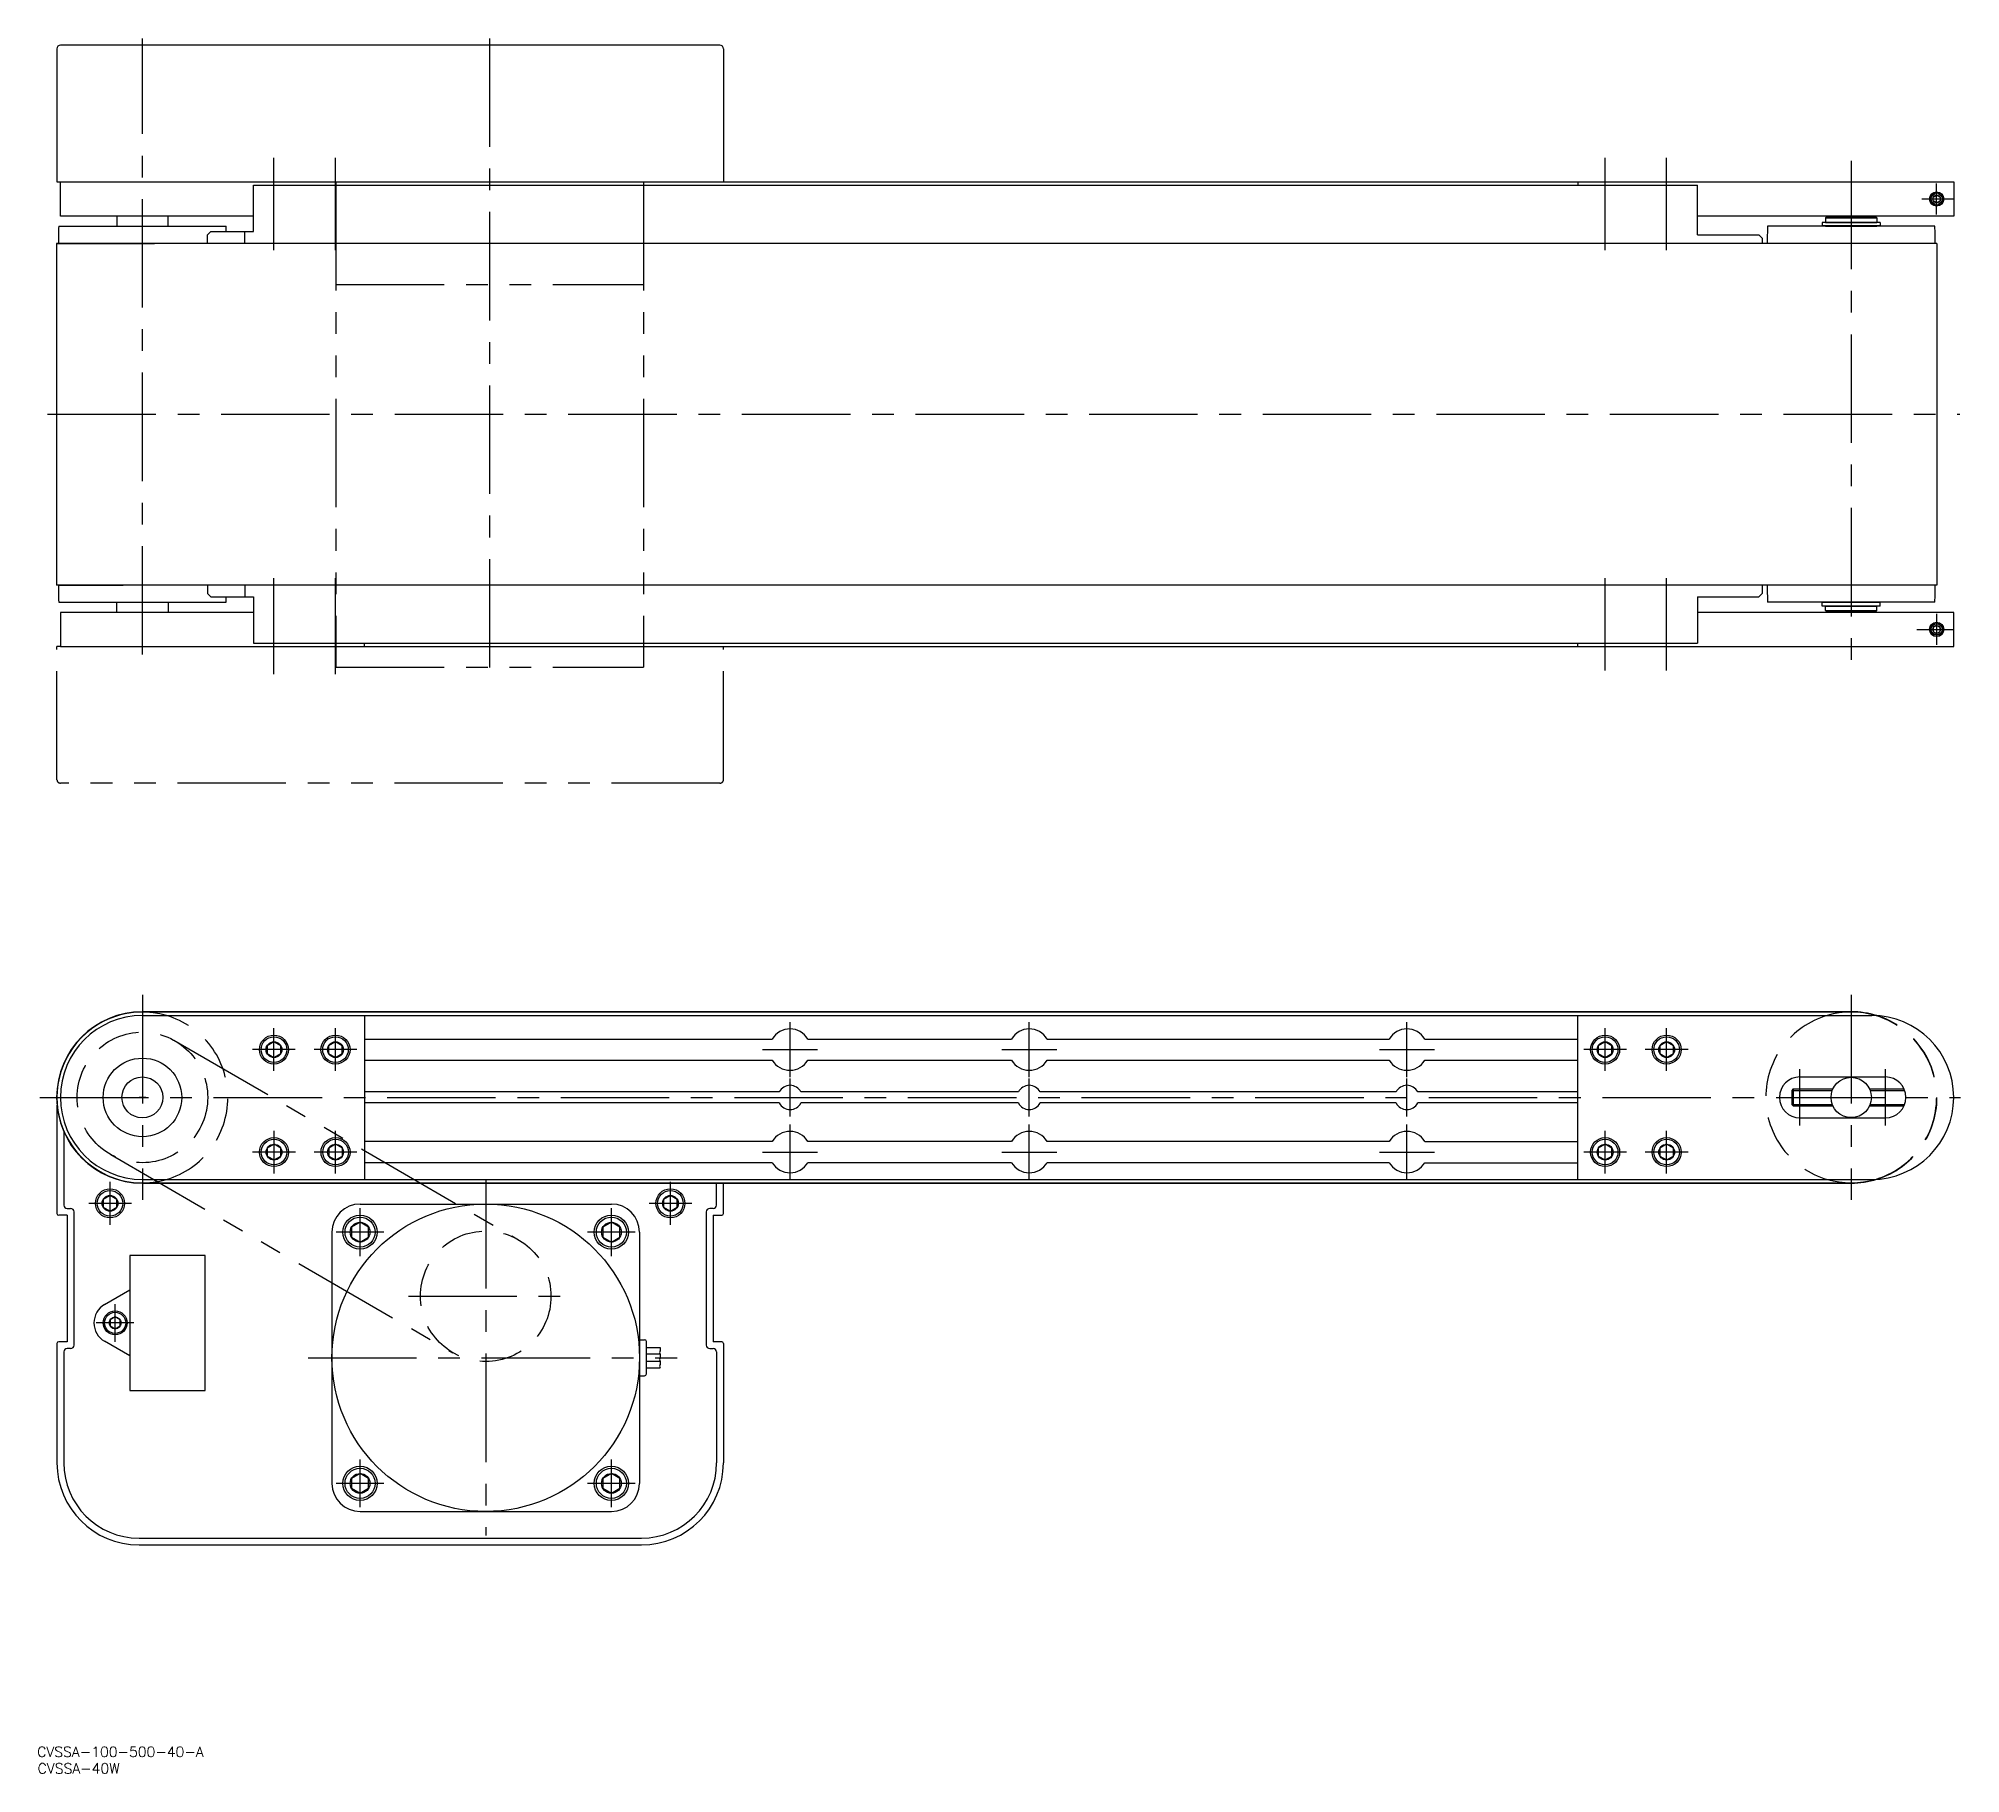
# Model space of a CAD drawing. Extents: x -30 to 532, y -198 to 310.
import ezdxf

# ---------------------------------------------------------------- set-up
doc = ezdxf.new("R2010")
doc.units = 0
for name, pattern in [('CENTER', [50.8, 31.75, -6.35, 6.35, -6.35]), ('DASHED', [19.05, 12.7, -6.35]), ('PHANTOM', [63.5, 31.75, -6.35, 6.35, -6.35, 6.35, -6.35])]:
    doc.linetypes.add(name, pattern=pattern)
doc.layers.get('0').update_dxf_attribs({"linetype": 'CONTINUOUS'})
doc.layers.add('CENTER', color=1, linetype='CENTER')
doc.styles.get("Standard").update_dxf_attribs({"font": 'txt.shx', "height": 3, "bigfont": 'bigfont.shx'})

# ---------------------------------------------------------------- blocks, each defined once
blk = doc.blocks.new('*U57')
at = {"color": 7, "linetype": 'CONTINUOUS'}
blk.add_text('CVSSA-100-500-40-A', height=3, dxfattribs=at).set_placement((-30.81, -193.06))
blk = doc.blocks.new('*U58')
at = {"color": 7, "linetype": 'CONTINUOUS'}
blk.add_text('CVSSA-40W', height=3, dxfattribs=at).set_placement((-30.67, -197.92))

msp = doc.modelspace()

# ---------------------------------------------------------------- linework, layer by layer
at = {"color": 7, "linetype": 'CONTINUOUS'}
for p, q in [((-25, 307), (-25, 268)), ((169, 308), (-24, 308)), ((164.71, 308), (-20, 308)), ((170, 307), (170, 268)), ((-25, 268), (530, 268)), ((-24, 258), (-24, 268)), ((32.5, 253.5), (32.5, 267)), ((32.5, 267), (455, 267)), ((70.78, 268), (130.78, 268)), ((420, 268), (420, 267)), ((455, 252.5), (455, 267)), ((530, 268), (530, 258)), ((530, 268), (530, 258)), ((524, 263.58), (525, 264.15)), ((524, 262.42), (524, 263.58)), ((525, 261.85), (524, 262.42)), ((525, 264.15), (526, 263.58)), ((526, 262.42), (525, 261.85)), ((526, 263.58), (526, 262.42)), ((-24.5, 255), (24.5, 255)), ((32.5, 258), (-24, 258)), ((-7.5, 258), (-7.5, 255)), ((7.5, 255), (7.5, 258)), ((19.04, 252.5), (20.04, 253.5)), ((20.04, 253.5), (32.5, 253.5)), ((30, 250), (30, 253.5)), ((530, 258), (455, 258)), ((524.5, 255), (475.5, 255)), ((508.5, 256.15), (491.5, 256.15)), ((491.5, 256.15), (491.5, 255.15)), ((508.5, 255.15), (491.5, 255.15)), ((492.7, 257.65), (492.5, 257.45)), ((492.7, 257.65), (492.5, 257.45)), ((492.5, 257.45), (492.5, 256.15)), ((492.5, 257.45), (507.5, 257.45)), ((492.5, 257.45), (507.5, 257.45)), ((492.5, 256.15), (507.5, 256.15)), ((492.5, 255), (507.5, 255)), ((492.7, 257.65), (507.3, 257.65)), ((492.7, 257.65), (507.3, 257.65)), ((492.85, 255.15), (492.85, 255)), ((494.1, 258), (494.1, 257.65)), ((494.1, 258), (494.1, 257.65)), ((500, 258.59), (500, 253.07)), ((505.9, 258), (505.9, 257.65)), ((505.9, 258), (505.9, 257.65)), ((507.15, 255.15), (507.15, 255)), ((507.3, 257.65), (507.5, 257.45)), ((507.3, 257.65), (507.5, 257.45)), ((507.5, 257.45), (507.5, 256.15)), ((508.5, 256.15), (508.5, 255.15)), ((-25.1, 250), (3.5, 250)), ((525.1, 250), (-25.1, 250)), ((-25.1, 250), (-25.1, 150)), ((19.04, 250), (19.04, 252.5)), ((455, 252.5), (472.96, 252.5)), ((472.96, 252.5), (473.96, 251.5)), ((473.96, 251.5), (473.96, 250)), ((525.1, 250), (525.1, 150)), ((525.1, 150), (-25.1, 150)), ((-24.6, 150), (-5.6, 150)), ((19.04, 150), (19.04, 147.5)), ((19.04, 147.5), (20.04, 146.5)), ((20.04, 146.5), (32.5, 146.5)), ((30, 150), (30, 146.5)), ((32.5, 146.5), (32.5, 133)), ((455, 146.5), (455, 133)), ((455, 146.5), (472.96, 146.5)), ((472.96, 146.5), (473.96, 147.5)), ((473.96, 150), (473.96, 147.5)), ((-24.5, 145), (24.5, 145)), ((32.5, 142), (-24, 142)), ((-24, 142), (-24, 132)), ((-7.5, 142), (-7.5, 145)), ((7.5, 145), (7.5, 142)), ((530, 142), (455, 142)), ((524.5, 145), (475.5, 145)), ((508.5, 144.85), (491.5, 144.85)), ((491.5, 143.85), (491.5, 144.85)), ((508.5, 143.85), (491.5, 143.85)), ((492.5, 145), (507.5, 145)), ((492.5, 143.85), (507.5, 143.85)), ((492.5, 142.55), (492.5, 143.85)), ((492.7, 142.35), (492.5, 142.55)), ((492.5, 142.55), (507.5, 142.55)), ((492.7, 142.35), (507.3, 142.35)), ((492.85, 144.85), (492.85, 145)), ((494.1, 142), (494.1, 142.35)), ((505.9, 142), (505.9, 142.35)), ((507.15, 144.85), (507.15, 145)), ((507.3, 142.35), (507.5, 142.55)), ((507.5, 142.55), (507.5, 143.85)), ((508.5, 143.85), (508.5, 144.85)), ((530, 132), (530, 142)), ((525, 138.15), (524, 137.58)), ((524, 137.58), (524, 136.42)), ((524, 136.42), (525, 135.85)), ((526, 137.58), (525, 138.15)), ((525, 135.85), (526, 136.42)), ((526, 136.42), (526, 137.58)), ((-24, 132), (530, 132)), ((32.5, 133), (455, 133)), ((65, 132), (65, 133)), ((420, 132), (420, 133)), ((500, 25.1), (0, 25.1)), ((500, 25), (0, 25)), ((0, 24), (420, 24)), ((65, 24), (65, -24)), ((420, -24), (420, 24)), ((420, 24), (506, 24)), ((65, 17.1), (184.3, 17.1)), ((194.7, 17.1), (254.3, 17.1)), ((264.7, 17.1), (364.8, 17.1)), ((375.2, 17.1), (420, 17.1)), ((38.48, 16.31), (36.48, 15.15)), ((36.48, 15.15), (36.48, 12.85)), ((36.48, 12.85), (38.48, 11.69)), ((40.48, 15.15), (38.48, 16.31)), ((38.48, 11.69), (40.48, 12.85)), ((40.48, 12.85), (40.48, 15.15)), ((56.49, 16.31), (54.49, 15.15)), ((54.49, 15.15), (54.49, 12.85)), ((54.49, 12.85), (56.49, 11.69)), ((58.49, 15.15), (56.49, 16.31)), ((56.49, 11.69), (58.49, 12.85)), ((58.49, 12.85), (58.49, 15.15)), ((428, 16.31), (426, 15.15)), ((426, 15.15), (426, 12.85)), ((426, 12.85), (428, 11.69)), ((430, 15.15), (428, 16.31)), ((428, 11.69), (430, 12.85)), ((430, 12.85), (430, 15.15)), ((446, 16.31), (444, 15.15)), ((444, 15.15), (444, 12.85)), ((444, 12.85), (446, 11.69)), ((448, 15.15), (446, 16.31)), ((446, 11.69), (448, 12.85)), ((448, 12.85), (448, 15.15)), ((65, 10.9), (184.3, 10.9)), ((194.7, 10.9), (254.3, 10.9)), ((264.7, 10.9), (364.8, 10.9)), ((375.2, 10.9), (420, 10.9)), ((485, 6), (510, 6)), ((186.33, 1.6), (65, 1.6)), ((256.33, 1.6), (192.67, 1.6)), ((366.83, 1.6), (262.67, 1.6)), ((420, 1.6), (373.17, 1.6)), ((412.83, 1.6), (405.65, 1.6)), ((483.03, 2.5), (482.6, 2.07)), ((482.6, 2.07), (482.6, -2.07)), ((483.03, 2.5), (483.03, -2.5)), ((483.03, 2.5), (494.66, 2.5)), ((505.34, 2.5), (515.45, 2.5)), ((-25, -2.24), (-25, -34)), ((186.33, -1.6), (65, -1.6)), ((256.33, -1.6), (192.67, -1.6)), ((366.83, -1.6), (262.67, -1.6)), ((420, -1.6), (373.17, -1.6)), ((412.83, -1.6), (405.65, -1.6)), ((482.6, -2.07), (483.03, -2.5)), ((483.03, -2.5), (494.66, -2.5)), ((505.34, -2.5), (515.45, -2.5)), ((-23.01, -10.03), (-23.01, -31.5)), ((485, -6), (510, -6)), ((38.5, -13.69), (36.5, -14.85)), ((36.5, -14.85), (36.5, -17.15)), ((40.5, -14.85), (38.5, -13.69)), ((40.5, -17.15), (40.5, -14.85)), ((56.51, -13.69), (54.51, -14.85)), ((54.51, -14.85), (54.51, -17.15)), ((58.51, -14.85), (56.51, -13.69)), ((58.51, -17.15), (58.51, -14.85)), ((184.3, -12.9), (65, -12.9)), ((254.3, -12.9), (194.7, -12.9)), ((364.8, -12.9), (264.7, -12.9)), ((375.2, -12.9), (420, -12.9)), ((428, -13.69), (426, -14.85)), ((426, -14.85), (426, -17.15)), ((430, -14.85), (428, -13.69)), ((430, -17.15), (430, -14.85)), ((446, -13.69), (444, -14.85)), ((444, -14.85), (444, -17.15)), ((448, -14.85), (446, -13.69)), ((448, -17.15), (448, -14.85)), ((36.5, -17.15), (38.5, -18.31)), ((38.5, -18.31), (40.5, -17.15)), ((54.51, -17.15), (56.51, -18.31)), ((56.51, -18.31), (58.51, -17.15)), ((184.3, -19.1), (65, -19.1)), ((254.3, -19.1), (194.7, -19.1)), ((364.8, -19.1), (264.7, -19.1)), ((375.2, -19.1), (420, -19.1)), ((426, -17.15), (428, -18.31)), ((428, -18.31), (430, -17.15)), ((444, -17.15), (446, -18.31)), ((446, -18.31), (448, -17.15)), ((0, -24), (420, -24)), ((0, -25), (500, -25)), ((0, -25.1), (500, -25.1)), ((47, -24), (160.5, -24)), ((168, -31.5), (168, -25.1)), ((170, -34), (170, -25.1)), ((420, -24), (506, -24)), ((-22.01, -32.5), (-21, -32.5)), ((-20, -72.5), (-20, -33.5)), ((-9.48, -28.69), (-11.48, -29.85)), ((-11.48, -29.85), (-11.48, -32.15)), ((-11.48, -32.15), (-9.48, -33.31)), ((-7.48, -29.85), (-9.48, -28.69)), ((-9.48, -33.31), (-7.48, -32.15)), ((-7.48, -32.15), (-7.48, -29.85)), ((63.68, -31.2), (137.22, -31.2)), ((154.49, -28.69), (152.49, -29.85)), ((152.49, -29.85), (152.49, -32.15)), ((152.49, -32.15), (154.49, -33.31)), ((156.49, -29.85), (154.49, -28.69)), ((154.49, -33.31), (156.49, -32.15)), ((156.49, -32.15), (156.49, -29.85)), ((165, -33.5), (165, -72.5)), ((167, -32.5), (166, -32.5)), ((-22, -34.5), (-24.5, -34.5)), ((-22, -34.5), (-22, -71.5)), ((63.68, -36.54), (61.18, -37.99)), ((61.18, -37.99), (61.18, -40.87)), ((66.18, -37.99), (63.68, -36.54)), ((66.18, -40.87), (66.18, -37.99)), ((137.22, -36.54), (134.72, -37.99)), ((134.72, -37.99), (134.72, -40.87)), ((139.72, -37.99), (137.22, -36.54)), ((139.72, -40.87), (139.72, -37.99)), ((167, -34.5), (169.5, -34.5)), ((167, -34.5), (167, -71.5)), ((55.45, -39.43), (55.45, -112.97)), ((61.18, -40.87), (63.68, -42.32)), ((63.68, -42.32), (66.18, -40.87)), ((134.72, -40.87), (137.22, -42.32)), ((137.22, -42.32), (139.72, -40.87)), ((145.45, -39.43), (145.45, -112.97)), ((18.31, -46.25), (-3.69, -46.25)), ((-3.69, -46.25), (-3.69, -85.75)), ((18.31, -85.75), (18.31, -46.25)), ((-11.09, -60.63), (-3.69, -56.36)), ((-7.99, -64.27), (-9.49, -65.13)), ((-9.49, -65.13), (-9.49, -66.87)), ((-9.49, -66.87), (-7.99, -67.73)), ((-6.49, -65.13), (-7.99, -64.27)), ((-7.99, -67.73), (-6.49, -66.87)), ((-6.49, -66.87), (-6.49, -65.13)), ((-25, -72), (-25, -107)), ((-22, -71.5), (-24.5, -71.5)), ((-3.69, -75.64), (-11.09, -71.37)), ((145.45, -70.95), (146.95, -70.95)), ((147.45, -80.95), (147.45, -71.45)), ((169.5, -71.5), (167, -71.5)), ((170, -72), (170, -107)), ((-23, -74.5), (-23, -107)), ((-21, -73.5), (-22, -73.5)), ((147.45, -73.2), (151.45, -73.2)), ((151.45, -75.2), (147.45, -75.2)), ((147.45, -77.2), (151.45, -77.2)), ((166, -73.5), (167, -73.5)), ((168, -74.5), (168, -107)), ((145.45, -81.45), (146.95, -81.45)), ((147.45, -79.2), (151.45, -79.2)), ((-3.69, -85.75), (18.31, -85.75)), ((63.68, -110.08), (61.18, -111.53)), ((61.18, -111.53), (61.18, -114.41)), ((66.18, -111.53), (63.68, -110.08)), ((66.18, -114.41), (66.18, -111.53)), ((137.22, -110.08), (134.72, -111.53)), ((134.72, -111.53), (134.72, -114.41)), ((139.72, -111.53), (137.22, -110.08)), ((139.72, -114.41), (139.72, -111.53)), ((61.18, -114.41), (63.68, -115.86)), ((63.68, -115.86), (66.18, -114.41)), ((134.72, -114.41), (137.22, -115.86)), ((137.22, -115.86), (139.72, -114.41)), ((63.68, -121.2), (137.22, -121.2)), ((-1, -129), (146, -129)), ((-1, -131), (146, -131))]:
    msp.add_line(p, q, dxfattribs=at)
at = {"color": 3, "linetype": 'PHANTOM'}
for p, q in [((56.58, 268), (56.58, 126)), ((146.58, 268), (146.58, 126)), ((56.58, 238), (146.58, 238)), ((-25, 93), (-25, 132)), ((-24, 132), (-25, 132)), ((170, 93), (170, 132)), ((56.58, 126), (146.58, 126)), ((169, 92), (-24, 92)), ((9.2, 16.74), (110.02, -41.67)), ((-9.2, -16.74), (90.87, -74.73))]:
    msp.add_line(p, q, dxfattribs=at)
at = {"color": 3, "linetype": 'CONTINUOUS'}
for p, q in [((482.6, 2.07), (494.47, 2.07)), ((505.53, 2.07), (515.63, 2.07)), ((482.6, -2.07), (494.47, -2.07)), ((505.53, -2.07), (515.63, -2.07))]:
    msp.add_line(p, q, dxfattribs=at)
at = {"color": 7, "linetype": 'CONTINUOUS'}
for centre, radius in [((525, 263), 2.1), ((525, 263), 2), ((525, 263), 2), ((525, 263), 1.15), ((525, 137), 2.1), ((525, 137), 2), ((525, 137), 2), ((525, 137), 1.15), ((38.48, 14), 4.25), ((38.48, 14), 3.75), ((56.49, 14), 4.25), ((56.49, 14), 3.75), ((428, 14), 4.25), ((428, 14), 3.75), ((446, 14), 4.25), ((446, 14), 3.75), ((0, 0), 11.5), ((38.48, 14), 2.31), ((56.49, 14), 2.31), ((428, 14), 2.31), ((446, 14), 2.31), ((0, 0), 6), ((500, 0), 5.9), ((38.5, -16), 4.25), ((38.5, -16), 3.75), ((38.5, -16), 2.31), ((56.51, -16), 4.25), ((56.51, -16), 3.75), ((56.51, -16), 2.31), ((428, -16), 4.25), ((428, -16), 3.75), ((428, -16), 2.31), ((446, -16), 4.25), ((446, -16), 3.75), ((446, -16), 2.31), ((-9.48, -31), 4.25), ((-9.48, -31), 3.75), ((154.49, -31), 4.25), ((154.49, -31), 3.75), ((-9.48, -31), 2.31), ((100.45, -76.2), 45), ((154.49, -31), 2.31), ((63.68, -39.43), 5), ((63.68, -39.43), 4.4), ((63.68, -39.43), 2.89), ((137.22, -39.43), 5), ((137.22, -39.43), 4.4), ((137.22, -39.43), 2.89), ((-7.99, -66), 3.5), ((-7.99, -66), 3.1), ((-7.99, -66), 1.73), ((63.68, -112.97), 5), ((63.68, -112.97), 4.4), ((63.68, -112.97), 2.89), ((137.22, -112.97), 5), ((137.22, -112.97), 4.4), ((137.22, -112.97), 2.89)]:
    msp.add_circle(centre, radius, dxfattribs=at)
at = {"color": 3, "linetype": 'CONTINUOUS'}
for centre in [(525, 263), (525, 137)]:
    msp.add_circle(centre, 1.62, dxfattribs=at)
at = {"color": 3, "linetype": 'DASHED'}
for centre in [(0, 0), (100.45, -58.2)]:
    msp.add_circle(centre, 19.1, dxfattribs=at)
at = {"color": 7, "linetype": 'CONTINUOUS'}
for centre, radius, start, end in [((-24, 307), 1, 90, 180), ((169, 307), 1, 0, 90), ((3000.25, 200), 3025.25, 178.95829, 179.053), ((-3000.25, 200), 3025.25, 1.0133, 1.04171), ((3500.25, 200), 3025.25, 178.95829, 179.053), ((-2500.25, 200), 3025.25, 0.947, 1.04171), ((3000.25, 200), 3025.25, 180.947, 181.04171), ((-3000.25, 200), 3025.25, 358.95829, 358.9867), ((3500.25, 200), 3025.25, 180.947, 181.04171), ((-2500.25, 200), 3025.25, 358.95829, 359.053), ((0, 0), 25.1, 90, 270), ((0, 0), 25, 73.7398, 286.2602), ((0, 0), 24, 90, 270), ((500, 0), 25, 73.5408, 106.2602), ((500, 0), 25.1, 72.6122, 90), ((506, 0), 24, 270, 90), ((189.5, 14), 6.05, 30.8236, 149.1764), ((259.5, 14), 6.05, 30.8236, 149.1764), ((370, 14), 6.05, 30.8236, 149.1764), ((189.5, 14), 6.05, 210.8236, 329.1764), ((259.5, 14), 6.05, 210.8236, 329.1764), ((370, 14), 6.05, 210.8236, 329.1764), ((485, 0), 6, 90, 270), ((510, 0), 6, 270, 90), ((189.5, 0), 3.55, 26.7889, 153.2111), ((259.5, 0), 3.55, 26.7889, 153.2111), ((370, 0), 3.55, 26.7889, 153.2111), ((189.5, 0), 3.55, 206.7889, 333.2111), ((259.5, 0), 3.55, 206.7889, 333.2111), ((370, 0), 3.55, 206.7889, 333.2111), ((189.5, -16), 6.05, 30.8236, 149.1764), ((259.5, -16), 6.05, 30.8236, 149.1764), ((370, -16), 6.05, 30.8236, 149.1764), ((189.5, -16), 6.05, 210.8236, 329.1764), ((259.5, -16), 6.05, 210.8236, 329.1764), ((370, -16), 6.05, 210.8236, 329.1764), ((500, 0), 25, 253.7398, 286.4592), ((500, 0), 25.1, 270, 287.3878), ((-22.01, -31.5), 1, 180, 270), ((-21, -33.5), 1, 0, 90), ((63.68, -39.43), 8.23, 90, 180), ((137.22, -39.43), 8.23, 0, 90), ((166, -33.5), 1, 90, 180), ((167, -31.5), 1, 270, 0), ((-24.5, -34), 0.5, 180, 270), ((169.5, -34), 0.5, 270, 0), ((-7.99, -66), 6.2, 120, 240), ((-24.5, -72), 0.5, 90, 180), ((-21, -72.5), 1, 270, 0), ((146.95, -71.45), 0.5, 0, 90), ((166, -72.5), 1, 180, 270), ((169.5, -72), 0.5, 0, 90), ((-22, -74.5), 1, 90, 180), ((167, -74.5), 1, 0, 90), ((146.95, -80.95), 0.5, 270, 0), ((-1, -107), 24, 180, 270), ((-1, -107), 22, 180, 270), ((146, -107), 22, 270, 0), ((146, -107), 24, 270, 0), ((63.68, -112.97), 8.23, 180, 270), ((137.22, -112.97), 8.23, 270, 0)]:
    msp.add_arc(centre, radius, start, end, dxfattribs=at)
at = {"color": 3, "linetype": 'PHANTOM'}
for centre, start, end in [((-24, 93), 180, 270), ((169, 93), 270, 0)]:
    msp.add_arc(centre, 1, start, end, dxfattribs=at)
at = {"color": 3, "linetype": 'DASHED'}
for centre, radius, start, end in [((0, 0), 25, 286.2602, 73.7398), ((500, 0), 25, 106.2602, 253.7398), ((500, 0), 25, 286.4592, 73.5408), ((500, 0), 25.1, 287.3878, 72.6122)]:
    msp.add_arc(centre, radius, start, end, dxfattribs=at)
at = {"color": 3, "linetype": 'CONTINUOUS'}
for centre, start, end in [((152.32, -74.7), 150, 210), ((152.32, -76.7), 150, 210), ((152.32, -78.7), 150, 210), ((150.58, -73.7), 330, 30), ((150.58, -75.7), 330, 30), ((150.58, -77.7), 330, 30)]:
    msp.add_arc(centre, 1, start, end, dxfattribs=at)
at = {"layer": 'CENTER', "color": 1, "linetype": 'CENTER'}
for p, q in [((0, 129.63), (0, 310)), ((101.58, 310), (101.58, 124)), ((38.48, 248), (38.48, 275.05)), ((56.49, 248), (56.49, 275.05)), ((428, 248), (428, 275.05)), ((446, 248), (446, 275.05)), ((500, 274.18), (500, 124.59)), ((525, 258.46), (525, 267.54)), ((520.71, 263), (530, 263)), ((-27.79, 200), (531.81, 200)), ((38.48, 123.95), (38.48, 152)), ((56.49, 123.95), (56.49, 152)), ((428, 124.95), (428, 152)), ((446, 124.95), (446, 152)), ((525, 141.54), (525, 132.46)), ((519.19, 137), (530, 137)), ((0, 30), (0, -30)), ((500, 30), (500, -30)), ((38.48, 7.75), (38.48, 20.25)), ((56.49, 7.75), (56.49, 20.25)), ((189.5, 5.95), (189.5, 22.05)), ((259.5, 5.95), (259.5, 22.05)), ((370, 5.95), (370, 22.05)), ((428, 7.75), (428, 20.25)), ((446, 7.75), (446, 20.25)), ((44.73, 14), (32.23, 14)), ((62.74, 14), (50.24, 14)), ((181.45, 14), (197.55, 14)), ((251.45, 14), (267.55, 14)), ((361.95, 14), (378.05, 14)), ((434.25, 14), (421.75, 14)), ((452.25, 14), (439.75, 14)), ((485, -8.25), (485, 8.25)), ((510, -8.25), (510, 8.25)), ((-30, 0), (532, 0)), ((1, 0), (-1, 0)), ((0, 1), (0, -1)), ((189.5, -5.55), (189.5, 5.55)), ((259.5, -5.55), (259.5, 5.55)), ((370, -5.55), (370, 5.55)), ((38.5, -22.25), (38.5, -9.75)), ((56.51, -22.25), (56.51, -9.75)), ((189.5, -24.05), (189.5, -7.95)), ((259.5, -24.05), (259.5, -7.95)), ((370, -24.05), (370, -7.95)), ((428, -22.25), (428, -9.75)), ((446, -22.25), (446, -9.75)), ((44.75, -16), (32.25, -16)), ((62.76, -16), (50.26, -16)), ((181.45, -16), (197.55, -16)), ((251.45, -16), (267.55, -16)), ((361.95, -16), (378.05, -16)), ((434.25, -16), (421.75, -16)), ((452.25, -16), (439.75, -16)), ((-9.48, -37.25), (-9.48, -24.75)), ((100.45, -24.2), (100.45, -128.2)), ((154.49, -37.25), (154.49, -24.75)), ((-3.23, -31), (-15.73, -31)), ((63.68, -46.43), (63.68, -32.43)), ((137.22, -46.43), (137.22, -32.43)), ((160.74, -31), (148.24, -31)), ((70.68, -39.43), (56.68, -39.43)), ((144.22, -39.43), (130.22, -39.43)), ((-7.99, -71.5), (-7.99, -60.5)), ((77.83, -58.2), (123.07, -58.2)), ((-2.49, -66), (-13.49, -66)), ((48.45, -76.2), (156.45, -76.2)), ((63.68, -119.97), (63.68, -105.97)), ((137.22, -119.97), (137.22, -105.97)), ((70.68, -112.97), (56.68, -112.97)), ((144.22, -112.97), (130.22, -112.97))]:
    msp.add_line(p, q, dxfattribs=at)

# ---------------------------------------------------------------- block references
at = {"color": 7, "linetype": 'CONTINUOUS'}
for name in ['*U57', '*U58']:
    msp.add_blockref(name, (0, 0), dxfattribs=at)

doc.saveas('drawing.dxf')
